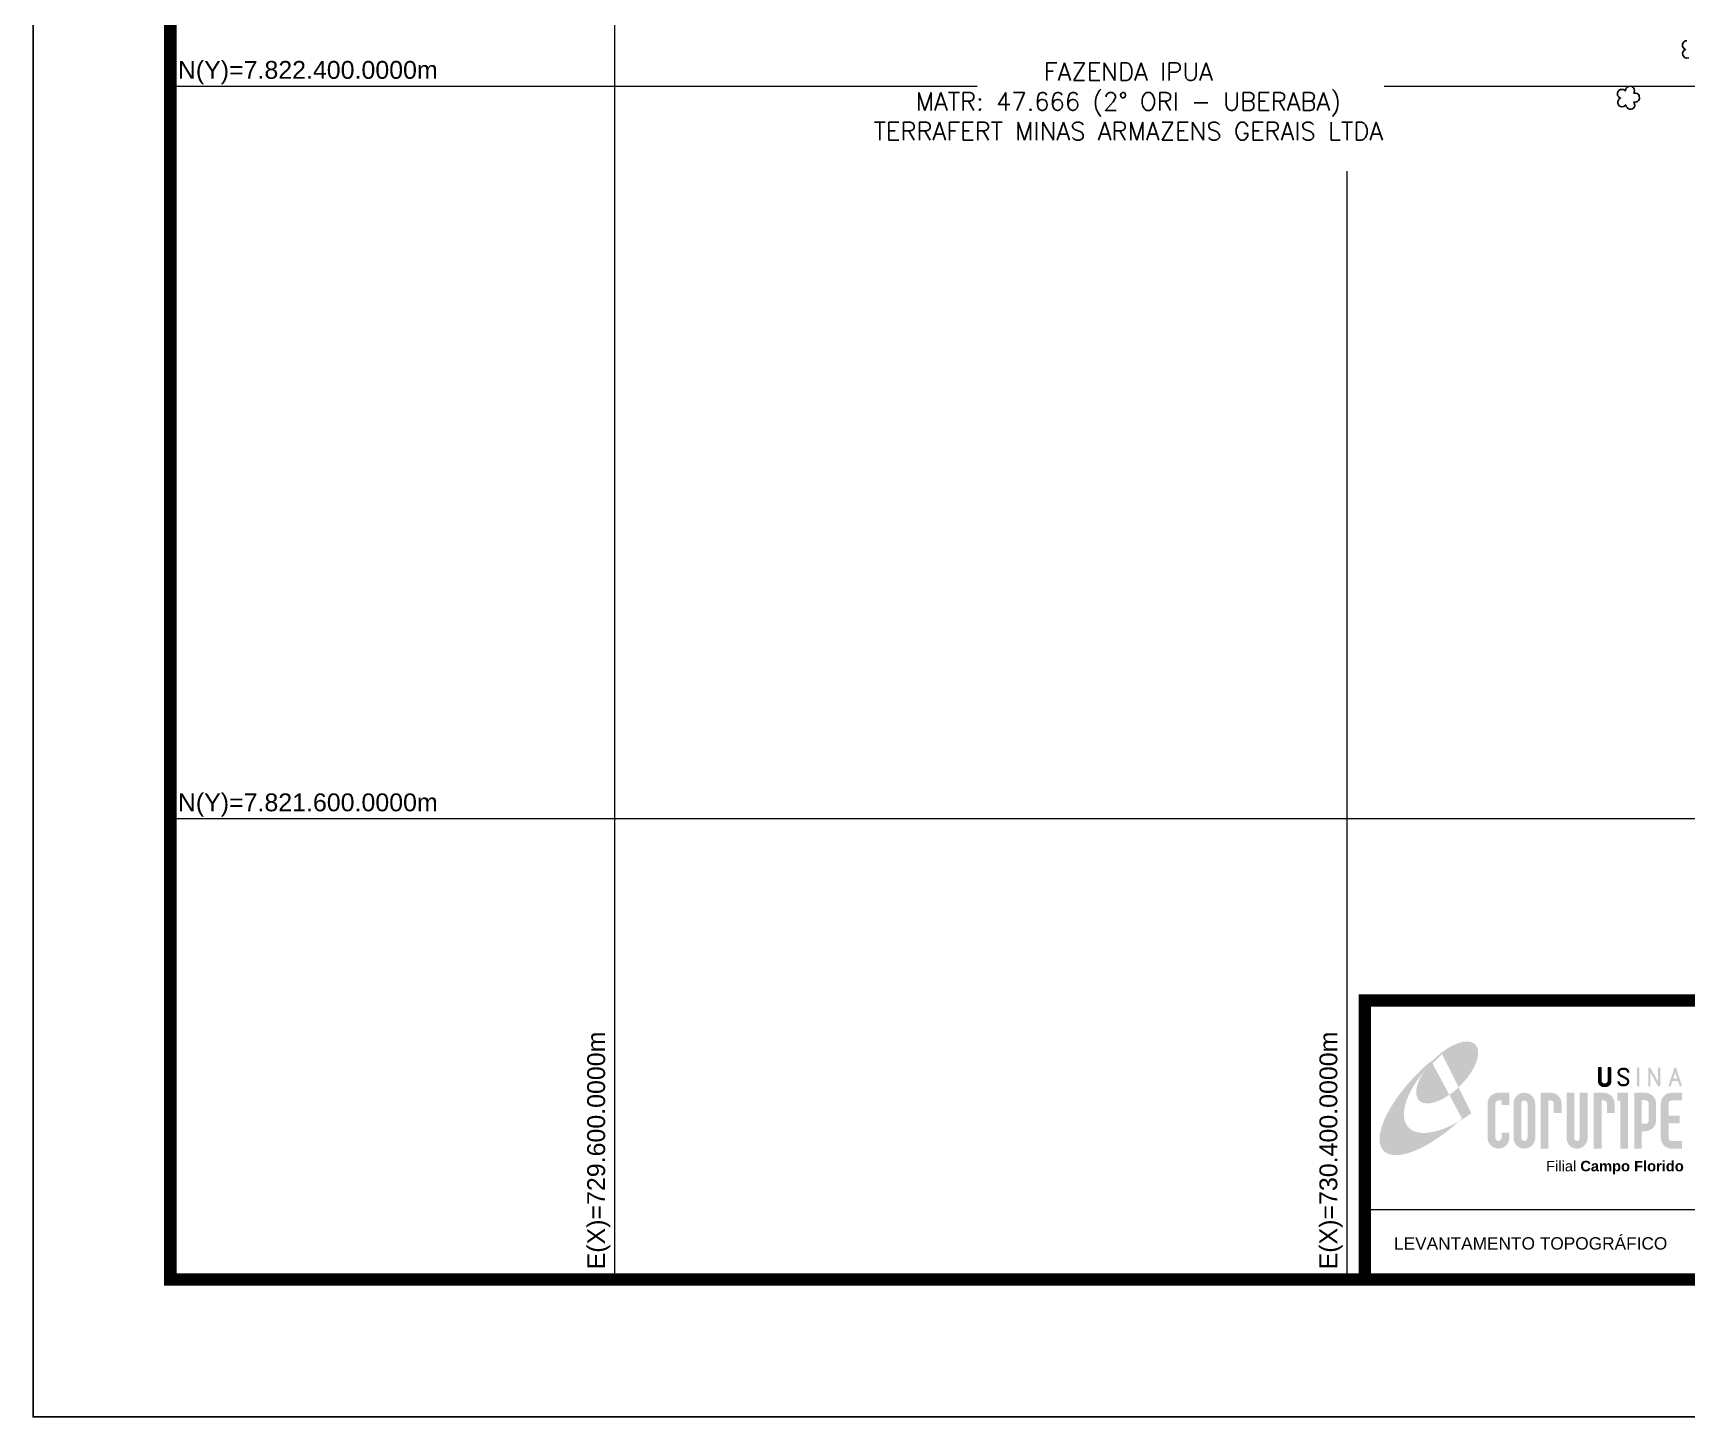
# Model space of a CAD drawing. Extents: x 728964 to 733419, y 7820946 to 7824096.
# Drawn here: x 728964 to 730771, y 7820946 to 7822458 of the extents above; entities that cross this region are included whole.
import ezdxf
from ezdxf.enums import TextEntityAlignment as Align

# ---------------------------------------------------------------- set-up
doc = ezdxf.new("R2010")
doc.units = 0
doc.header["$MEASUREMENT"] = 0
doc.linetypes.add('CONTINUO', pattern=[0])
doc.linetypes.add('LIN0', pattern=[0])
doc.layers.add('MALHA', color=8, linetype='Continuous', lineweight=9)
for name, color, linetype in [('MARGEM', 7, 'CONTINUO'), ('SIMBOLO ARVORE', 118, 'Continuous'), ('TEXTO CONFORNTANTES', 7, 'Continuous')]:
    doc.layers.add(name, color=color, linetype=linetype)
doc.styles.add('ARIAL', font='arial.ttf')
doc.styles.add('SIMPLEX', font='simplex', dxfattribs={"height": 0.2})
doc.styles.get("Standard").update_dxf_attribs({"font": 'arial.ttf'})

# ---------------------------------------------------------------- blocks, each defined once
blk = doc.blocks.new('A$C78F83FB3')
at = {"layer": 'MARGEM'}
h = blk.add_hatch(color=20, dxfattribs=at)
edge = h.paths.add_edge_path()
edge.add_ellipse((19.49, 23.77), major_axis=(-6.68, -6.67), ratio=0.469426, start_angle=292.7328, end_angle=601.2579)
edge.add_ellipse((22.83, 22.05), major_axis=(12.64, 11.29), ratio=0.457614, start_angle=79.9069, end_angle=107.9139)
edge = h.paths.add_edge_path()
edge.add_ellipse((18.28, 18.7), major_axis=(13.95, 13.59), ratio=0.386848, start_angle=63.9612, end_angle=264.5993)
edge.add_ellipse((22.83, 22.05), major_axis=(12.64, 11.29), ratio=0.457614, start_angle=107.9139, end_angle=245.1182, ccw=False)
edge.add_ellipse((19.49, 23.77), major_axis=(-6.68, -6.67), ratio=0.469426, start_angle=241.2579, end_angle=292.7328, ccw=False)
for color, points in [(20, [(15.46, 26.12), (14.17, 24.81), (14.06, 24.24), (14.39, 23.97), (14.67, 24.54), (19.47, 29.32), (18.48, 28.66), (17.31, 27.78)]), (7, [(58.42, 24.9), (57.9, 24.9), (57.9, 21.73, -0.414214), (57.15, 20.98), (56.84, 20.98, -0.414214), (56.09, 21.73), (56.09, 24.9), (55.57, 24.9), (55.57, 21.73, 0.414214), (56.84, 20.46), (57.15, 20.46, 0.414214), (58.42, 21.73)]), (7, [(61.7, 24.9), (61.23, 24.9, 0.396318), (60.04, 23.78), (60.04, 23.72, 0.151912), (60.39, 22.97), (60.46, 22.92), (62.18, 22), (62.85, 21.83, 0.12407), (62.51, 22.42), (60.75, 23.36, -0.13192), (60.56, 23.77, -0.385578), (61.23, 24.37), (61.7, 24.37, -0.414214), (62.37, 23.7), (62.89, 23.7, 0.414214)]), (7, [(62.37, 23.7), (62.89, 23.7, 0.414214), (61.7, 24.9), (61.23, 24.9, 0.396318), (60.04, 23.78), (60.04, 23.72, 0.151912), (60.39, 22.97), (60.46, 22.92), (62.18, 22), (62.18, 22, -0.131921), (62.37, 21.59, -0.385578), (61.7, 20.98), (61.23, 20.98, -0.414214), (60.56, 21.65), (60.04, 21.65, 0.414214), (61.23, 20.46), (61.7, 20.46, 0.402546), (62.89, 21.61, 0.165292), (62.51, 22.42), (60.75, 23.36, -0.13192), (60.56, 23.77, -0.385578), (61.23, 24.37), (61.7, 24.37, -0.414214)]), (7, [(30.97, 12.46), (29.13, 12.46), (29.13, 8.21, 1), (34.29, 8.21), (34.29, 9.41), (32.45, 9.41), (32.45, 8.21, -1), (30.97, 8.21)])]:
    blk.add_hatch(color=color, dxfattribs=at).paths.add_polyline_path(points)
h = blk.add_hatch(color=7, dxfattribs=at)
h.paths.add_polyline_path([(65.24, 24.9), (64.72, 24.9), (64.72, 20.46), (65.24, 20.46)])
h.paths.add_polyline_path([(67.38, 20.46), (67.9, 20.46), (67.9, 23.74), (69.74, 20.46), (70.23, 20.46), (70.23, 24.9), (69.71, 24.9), (69.71, 21.58), (67.85, 24.9), (67.38, 24.9)])
h.paths.add_polyline_path([(72.17, 20.46), (72.72, 20.46), (73.14, 21.73), (74.49, 21.73), (74.9, 20.46), (75.45, 20.46), (74, 24.9), (73.62, 24.9)])
h.paths.add_polyline_path([(73.81, 23.8), (74.32, 22.25), (73.31, 22.25)], flags=16)
h = blk.add_hatch(color=7, dxfattribs=at)
h.paths.add_polyline_path([(31.71, 18.93, 0.414214), (29.13, 16.35), (29.13, 12.46), (30.97, 12.46), (30.97, 16.35, -0.414214), (31.71, 17.09), (32.45, 17.09), (32.45, 16.02), (34.29, 16.02), (34.29, 18.93)])
h.paths.add_polyline_path([(44.15, 17.09, -0.414214), (44.89, 16.35), (44.89, 14.1), (46.72, 14.1), (46.72, 16.17, 0.433937), (44.15, 18.93), (41.77, 18.93), (41.77, 12.46), (43.61, 12.46), (43.61, 17.09)])
h.paths.add_polyline_path([(43.61, 12.46), (41.77, 12.46), (41.77, 5.62), (43.61, 5.62)])
h.paths.add_polyline_path([(47.92, 12.46), (49.75, 12.46), (49.75, 18.93), (47.92, 18.93)])
h.paths.add_polyline_path([(52.91, 18.93), (51.08, 18.93), (51.08, 12.46), (52.91, 12.46)])
h.paths.add_polyline_path([(51.08, 8.12, -1), (49.75, 8.12), (49.75, 12.46), (47.92, 12.46), (47.92, 8.12, 1), (52.91, 8.12), (52.91, 12.46), (51.08, 12.46)])
h.paths.add_polyline_path([(54.41, 12.46), (56.25, 12.46), (56.25, 17.09), (56.79, 17.09, -0.414214), (57.53, 16.35), (57.53, 14.1), (59.36, 14.1), (59.36, 16.17, 0.433937), (56.79, 18.93), (54.41, 18.93)])
h.paths.add_polyline_path([(56.25, 12.46), (54.41, 12.46), (54.41, 5.62), (56.25, 5.62)])
h.paths.add_polyline_path([(60.73, 12.46), (62.58, 12.46), (62.58, 18.93), (60.02, 18.93), (60.02, 17.08), (60.73, 17.08)])
h.paths.add_polyline_path([(62.58, 12.46), (60.73, 12.46), (60.73, 5.62), (62.58, 5.62)])
h.paths.add_polyline_path([(64.06, 12.46), (65.82, 12.46), (65.82, 17.17), (66.66, 17.17, -0.450417), (67.48, 16.25), (67.48, 12.46), (69.24, 12.46, 0.002307), (69.24, 12.48, 0.005282), (69.23, 12.54, -0.000938), (69.23, 12.53), (69.23, 16.17, 0.433937), (66.66, 18.93), (64.06, 18.93)])
h.paths.add_polyline_path([(64.06, 5.62), (65.82, 5.62), (65.82, 9.77), (66.66, 9.77, 0.426056), (69.24, 12.46), (67.48, 12.46), (67.48, 12.45, -0.450417), (66.66, 11.53), (65.82, 11.53), (65.82, 12.46), (64.06, 12.46)])
h.paths.add_polyline_path([(70.37, 12.46), (74.87, 12.46), (74.87, 13.44), (72.21, 13.44), (72.21, 16.35, -0.414214), (72.95, 17.09), (75.38, 17.09), (75.38, 18.93), (72.95, 18.93, 0.414214), (70.37, 16.35)])
h.paths.add_polyline_path([(72.21, 11.62), (74.87, 11.62), (74.87, 12.46), (70.37, 12.46), (70.37, 8.21, 0.414214), (72.95, 5.62), (75.38, 5.62), (75.38, 7.47), (72.95, 7.47, -0.414214), (72.21, 8.21)])
h = blk.add_hatch(color=7, dxfattribs=at)
h.paths.add_polyline_path([(35.29, 16.35), (35.29, 8.21, 1), (40.46, 8.21, 0.016978), (40.45, 8.38), (40.45, 16.17, 0.433937), (37.88, 18.93), (37.87, 18.93, 0.41391)])
h.paths.add_polyline_path([(38.62, 16.35), (38.62, 8.21, -1), (37.13, 8.21), (37.13, 16.35, -1)], flags=16)
at = {"layer": 'MARGEM', "linetype": 'Continuous'}
blk.add_lwpolyline([(58.42, 24.9), (57.9, 24.9), (57.9, 21.73, -0.414214), (57.15, 20.98), (56.84, 20.98, -0.414214), (56.09, 21.73), (56.09, 24.9), (55.57, 24.9), (55.57, 21.73, 0.414214), (56.84, 20.46), (57.15, 20.46, 0.414214), (58.42, 21.73), (58.42, 24.9)], format="xyb", close=True, dxfattribs=at)
at = {"layer": 'MARGEM', "color": 252, "insert": (43.05, 2.72), "char_height": 2.5, "attachment_point": 1, "style": 'ARIAL'}
blk.add_mtext_dynamic_manual_height_columns('Filial {\\fArial|b1|i0|c0|p34;Campo Florido}', width=33.0271, gutter_width=2.46, heights=[2.95], dxfattribs=at)

msp = doc.modelspace()

# ---------------------------------------------------------------- linework, layer by layer
at = {"layer": 'MALHA', "color": 8}
for p, q in [((729600, 7821096.5), (729600, 7823513.8)), ((729114.3, 7822400), (729995.8, 7822400)), ((730440.6, 7822400), (731733.9, 7822400)), ((730400, 7821096.5), (730400, 7822306.9)), ((729114.3, 7821600), (731359.9, 7821600))]:
    msp.add_line(p, q, dxfattribs=at)
at = {"layer": 'MARGEM', "color": 174, "linetype": 'LIN0', "flags": 128}
msp.add_lwpolyline([(733419.3, 7824096.5), (728964.3, 7824096.5), (728964.3, 7820946.5), (733419.3, 7820946.5)], close=True, dxfattribs=at)
at = {"layer": 'MARGEM', "color": 174, "linetype": 'LIN0', "const_width": 13.6, "flags": 128}
for points in [[(733269.3, 7823946.5), (729114.3, 7823946.5), (729114.3, 7821096.5), (733269.3, 7821096.5)], [(730419.3, 7821401.4), (733269.3, 7821401.4), (733269.3, 7821096.5), (730419.3, 7821096.5)]]:
    msp.add_lwpolyline(points, close=True, dxfattribs=at)
at = {"layer": 'MARGEM', "color": 174, "linetype": 'LIN0', "const_width": 1.51, "flags": 128}
msp.add_lwpolyline([(730419.3, 7821172.7), (731751.5, 7821172.7)], dxfattribs=at)
at = {"layer": 'SIMBOLO ARVORE', "linetype": 'CONTINUO'}
for points in [[(730773.4, 7822430.8, 0), (730770.6, 7822430.5, 0), (730768.7, 7822431.3, 0), (730767.3, 7822432.6, 0), (730766.7, 7822434.2, 0), (730766.5, 7822436.5, 0), (730767.3, 7822438, 0), (730768.1, 7822439.1, 0), (730769.7, 7822440.1, 0), (730768.6, 7822440.5, 0), (730767.7, 7822441.3, 0), (730766.5, 7822443.1, 0), (730766.3, 7822445.3, 0), (730767.1, 7822447.6, 0), (730768, 7822448.4, 0), (730769.6, 7822449.4, 0), (730771.3, 7822449.6, 0)], [(730704.6, 7822379.5, 0), (730702.4, 7822377.6, 0), (730699.6, 7822377.3, 0), (730697.7, 7822378.1, 0), (730696.3, 7822379.4, 0), (730695.7, 7822381, 0), (730695.6, 7822383.3, 0), (730696.3, 7822384.8, 0), (730697.1, 7822385.9, 0), (730698.7, 7822386.9, 0), (730697.7, 7822387.3, 0), (730696.7, 7822388.1, 0), (730695.5, 7822389.9, 0), (730695.3, 7822392.1, 0), (730696.1, 7822394.4, 0), (730697, 7822395.2, 0), (730698.6, 7822396.2, 0), (730700.3, 7822396.4, 0), (730701.7, 7822396.2, 0), (730702.8, 7822395.8, 0), (730703.9, 7822394.7, 0), (730704.3, 7822396.7, 0), (730704.6, 7822397.5, 0), (730705.5, 7822398.6, 0), (730706.8, 7822399.1, 0), (730708.1, 7822399.7, 0), (730709.5, 7822399.8, 0), (730710.9, 7822399.6, 0), (730712, 7822399, 0), (730712.8, 7822398.1, 0), (730713.5, 7822396.7, 0), (730713.8, 7822395.1, 0), (730713.1, 7822392.3, 0), (730715.1, 7822392.4, 0), (730716.7, 7822392, 0), (730718.3, 7822390.8, 0), (730719.1, 7822389.8, 0), (730719.3, 7822385.9, 0), (730718.4, 7822384.2, 0), (730717.1, 7822383, 0), (730715.1, 7822382.5, 0), (730713.4, 7822382.7, 0), (730714.3, 7822379.1, 0), (730713.9, 7822377.5, 0), (730712.9, 7822376, 0), (730711.7, 7822375.1, 0), (730710.1, 7822374.7, 0), (730708.5, 7822374.8, 0), (730707.2, 7822375.2, 0), (730705.9, 7822376.5, 0), (730704.9, 7822377.8, 0), (730704.6, 7822379.6, 0)]]:
    msp.add_polyline3d(points, dxfattribs=at)

# ---------------------------------------------------------------- block references
at = {"layer": 'MARGEM', "linetype": 'ByBlock', "xscale": 4.587008144540713, "yscale": 4.587008144540713, "zscale": 4.587008144540713}
msp.add_blockref('A$C78F83FB3', (730419.9, 7821213.7), dxfattribs=at)

# ---------------------------------------------------------------- texts
at = {"layer": 'MALHA'}
for s, p in [('N(Y)=7.822.400.0000m', (729406.4, 7822417.7)), ('N(Y)=7.821.600.0000m', (729406.4, 7821617.7))]:
    msp.add_text(s, height=19.5, dxfattribs=at).set_placement(p, align=Align.MIDDLE_RIGHT)
for s, p in [('E(X)=729.600.0000m', (729579.5, 7821367.3)), ('E(X)=730.400.0000m', (730379.5, 7821367.3))]:
    msp.add_text(s, height=19.5, rotation=90, dxfattribs=at).set_placement(p, align=Align.MIDDLE_RIGHT)
at = {"layer": 'MARGEM', "color": 7, "linetype": 'ByBlock'}
msp.add_text('LEVANTAMENTO TOPOGRÁFICO', height=13.5, dxfattribs=at).set_placement((730600.5, 7821136), align=Align.MIDDLE_CENTER)
at = {"layer": 'TEXTO CONFORNTANTES', "linetype": 'Continuous', "insert": (730161, 7822383.2), "char_height": 19.5, "width": 1268.525, "attachment_point": 5, "style": 'SIMPLEX'}
msp.add_mtext('FAZENDA IPUA^JMATR: 47.666 (2° ORI - UBERABA)^JTERRAFERT MINAS ARMAZENS GERAIS LTDA', dxfattribs=at)

doc.saveas('drawing.dxf')
